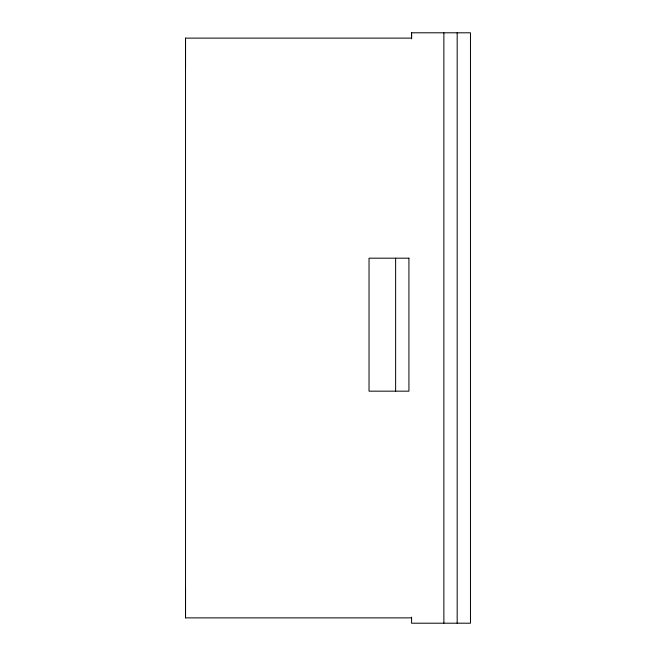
<?xml version="1.0" encoding="UTF-8"?>
<svg xmlns="http://www.w3.org/2000/svg" width="656" height="656" viewBox="0 0 656 656"><rect width="100%" height="100%" fill="white"/><g stroke="black" fill="none" stroke-linecap="round" stroke-linejoin="round"><path stroke-width="0.98" d="M411.583 617.878L185.533 617.878L185.533 38.122L411.583 38.122L411.583 32.8L470.467 32.8L470.467 623.2L411.583 623.2L411.583 617.157M411.583 38.843L411.583 32.8M443.874 623.2L443.874 32.8M457.175 623.2L457.175 32.8M395.625 258.185L395.625 391.165M185.533 38.122L185.533 68.035M185.533 587.965L185.533 617.878M408.926 258.185L369.033 258.185L369.033 391.165L408.926 391.165L408.926 258.185"/></g></svg>
